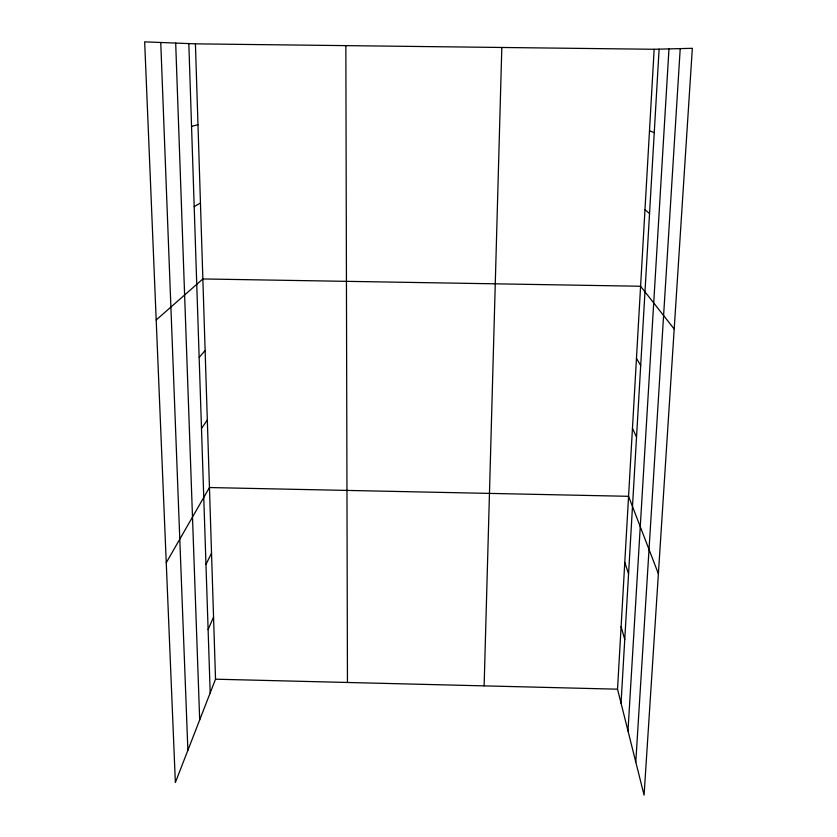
<?xml version="1.0" encoding="UTF-8"?>
<svg xmlns="http://www.w3.org/2000/svg" width="837" height="837" viewBox="0 0 837 837"><rect width="100%" height="100%" fill="white"/><g stroke="black" fill="none" stroke-linecap="round" stroke-linejoin="round"><path stroke-width="1.26" d="M484.131 685.869L501.813 47.468M617.528 689.186L654.157 49.278L692.335 48.305L644.082 795.15L617.528 689.186L215.517 679.194L175.362 782.501L144.665 41.85L195.419 43.848L654.157 49.278M621.044 703.216L659.106 49.153M627.991 730.921L668.972 48.902M635.785 762.057L680.219 48.609M208.11 629.56L213.55 617.068M205.965 564.441L211.531 553.205M166.249 562.726L209.449 487.542L628.566 496.31L658.384 573.784M201.497 428.481L207.314 420.007M199.154 357.472L205.117 350.504M156.195 319.985L202.857 278.951L640.587 286.244L674.203 329.046M194.194 206.613L200.451 203.004M191.547 126.408L197.971 124.671M649.491 130.76L654.241 132.664M644.971 209.71L649.543 213.519M636.465 358.309L640.692 365.539M632.458 428.303L636.528 437.06M624.789 562.401L628.566 573.952M621.106 626.672L624.758 639.499M160.756 42.488L187.886 750.266M175.686 43.074L199.687 719.914M188.827 43.597L210.192 692.89M195.419 43.848L215.517 679.194M345.848 45.627L347.449 682.469"/></g></svg>
